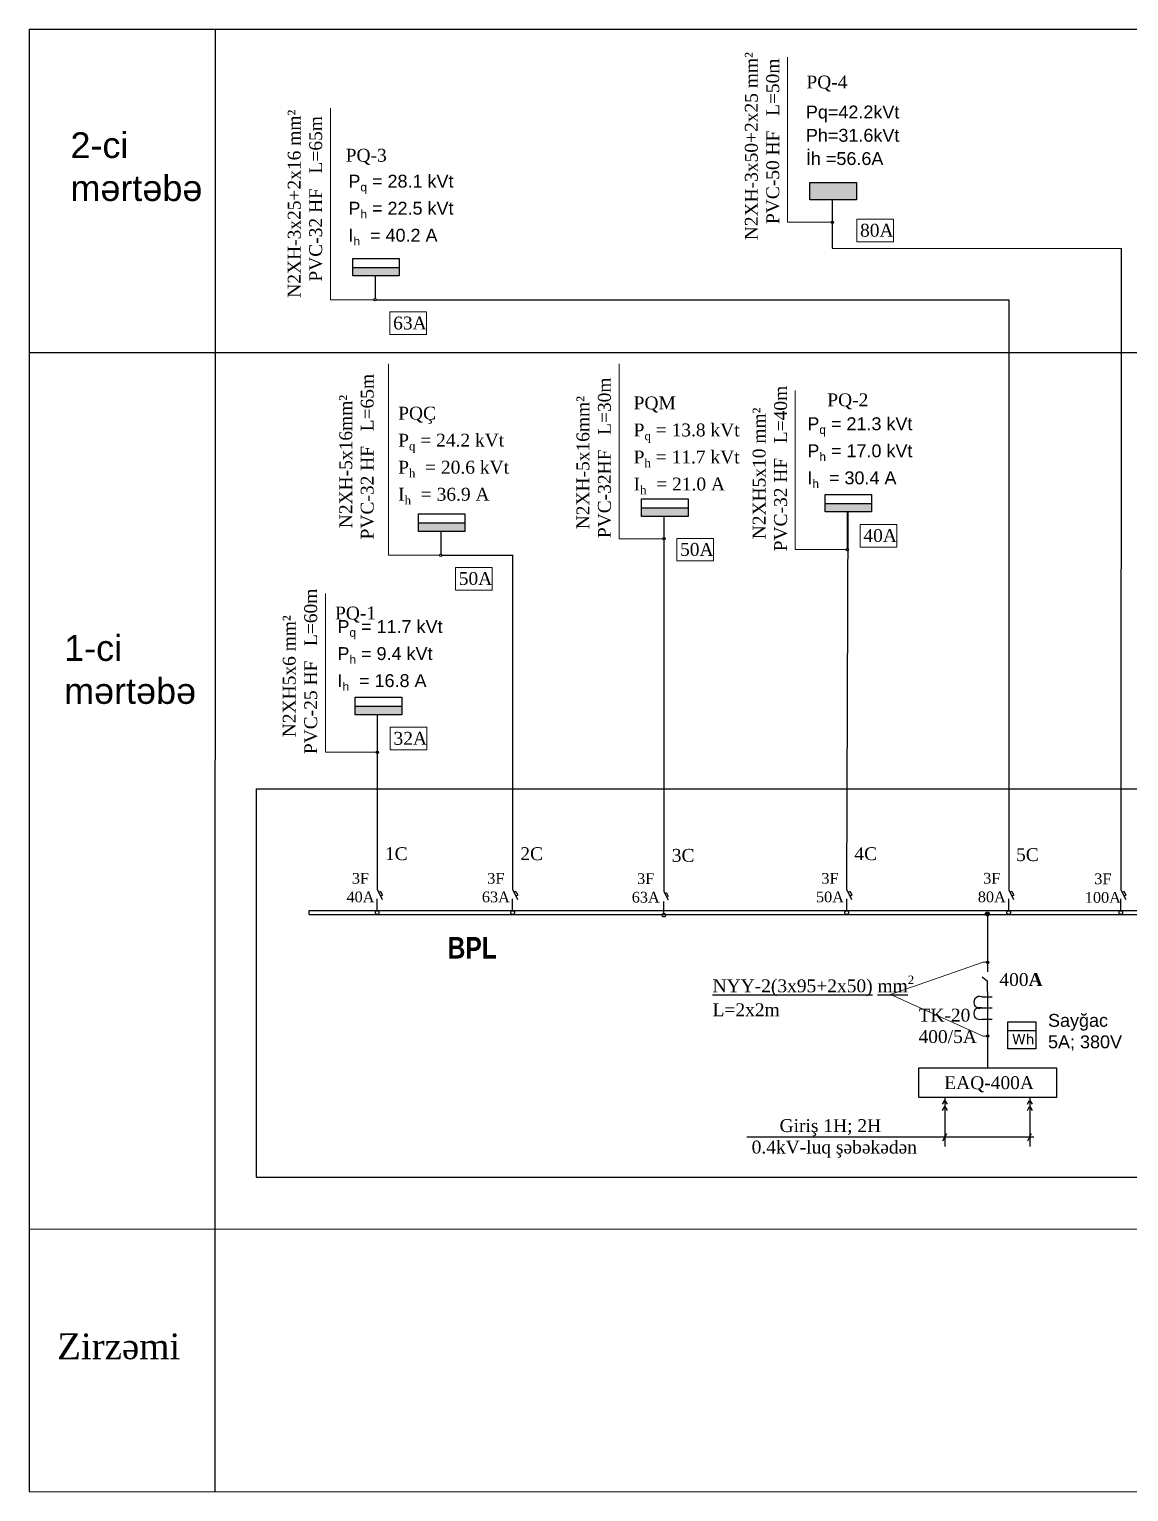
# Model space of a CAD drawing. Header units: millimetres. Extents: x 42452 to 2852333, y -419346 to 834876.
# Drawn here: x 2376347 to 2394507, y 213881 to 238032 of the extents above; entities that cross this region are included whole.
import ezdxf

# ---------------------------------------------------------------- set-up
doc = ezdxf.new("R2010")
doc.units = ezdxf.units.MM
doc.linetypes.add('DASHED', pattern=[0.75, 0.5, -0.25])
doc.linetypes.add('HIDDENX2', pattern=[0.75, 0.5, -0.25])
doc.layers.add('0.7 YAZILAR Xarici', color=7, linetype='Continuous', lineweight=13)
for name, color, linetype in [('Elektrik isiqlandirma_Lightening.ET-XET', 7, 'Continuous'), ('Text Blocks', 7, 'Continuous'), ('размер', 7, 'Continuous')]:
    doc.layers.add(name, color=color, linetype=linetype)
doc.styles.add('A3_Times_AzLat', font='a3ar(la).ttf')
doc.styles.add('AzLat Romans', font='', dxfattribs={"height": 300})
doc.styles.add('GENERATED_STYLE_3', font='ARIAALB2.TTF')
doc.styles.add('GENERATED_STYLE_4', font='arialbd0.ttf')
doc.styles.add('GENERATED_STYLE_6', font='')
doc.styles.get("Standard").update_dxf_attribs({"font": 'arial.ttf'})
doc.styles.add('style6', font='ARIALN.TTF', dxfattribs={"height": 320})
doc.styles.get('AzLat Romans').set_extended_font_data('Times Roman AzLat')
doc.styles.get('GENERATED_STYLE_6').set_extended_font_data('Technic', bold=True)

# ---------------------------------------------------------------- blocks, each defined once
blk = doc.blocks.new('Line_604', base_point=(155981557, 84630014))
at = {"linetype": 'Continuous'}
blk.add_line((155981557, 84630114), (155981557, 84630740), dxfattribs=at)
blk.add_circle((155981557, 84630014), 100, dxfattribs=at)
blk = doc.blocks.new('Line_608', base_point=(155987564, 84630014))
at = {"linetype": 'Continuous'}
blk.add_line((155987564, 84630114), (155987564, 84630740), dxfattribs=at)
blk.add_circle((155987564, 84630014), 100, dxfattribs=at)

msp = doc.modelspace()

# ---------------------------------------------------------------- hatches: boundary and pattern name
at = {"linetype": 'Continuous', "lineweight": 25}
for points in [[(2390010.42827, 235503.10163), (2390010.42827, 235214.9105), (2389241.91714, 235214.9105), (2389241.91714, 235503.10163)], [(2382458.9182, 234097.6545), (2382458.9182, 233958.77037), (2381690.40707, 233958.77037), (2381690.40707, 234097.6545)], [(2390260.27842, 230200.07284), (2390260.27842, 230061.18871), (2389491.76729, 230061.18871), (2389491.76729, 230200.07284)], [(2387229.29069, 230126.77891), (2387229.29069, 229987.89478), (2386460.77956, 229987.89478), (2386460.77956, 230126.77891)], [(2383542.06502, 229879.24034), (2383542.06502, 229740.35621), (2382773.5539, 229740.35621), (2382773.5539, 229879.24034)], [(2382498.94543, 226851.16998), (2382498.94543, 226712.28585), (2381730.4343, 226712.28585), (2381730.4343, 226851.16998)]]:
    msp.add_hatch(color=4, dxfattribs=at).paths.add_polyline_path(points)
at = {"linetype": 'Continuous', "lineweight": 0}
msp.add_hatch(color=7, dxfattribs=at).paths.add_polyline_path([(2392203.3453, 223421.31978), (2392200.98091, 223433.20638), (2392194.24769, 223443.28336), (2392184.17071, 223450.01658), (2392172.28411, 223452.38097), (2392160.3975, 223450.01658), (2392150.32053, 223443.28336), (2392143.58731, 223433.20638), (2392141.22291, 223421.31978), (2392143.58731, 223409.43318), (2392150.32053, 223399.3562), (2392160.3975, 223392.62298), (2392172.28411, 223390.25859), (2392184.17071, 223392.62298), (2392194.24769, 223399.3562), (2392200.98091, 223409.43318)])

# ---------------------------------------------------------------- linework, layer by layer
at = {"color": 7, "lineweight": 25}
for p, q in [((2376346.52049, 238032.03462), (2427323.12732, 238030.31199)), ((2376346.52049, 232693.41445), (2427323.12732, 232691.7933)), ((2391431.72962, 220279.08349), (2391468.60919, 220341.0103)), ((2391469.34657, 220341.0103), (2391509.17751, 220279.08349)), ((2392833.32312, 220279.08349), (2392870.2027, 220341.0103)), ((2392870.94007, 220341.0103), (2392910.77101, 220279.08349)), ((2391431.72962, 220179.29472), (2391468.60919, 220241.22153)), ((2391469.34657, 220241.22153), (2391509.17751, 220179.29472)), ((2392833.32312, 220179.29472), (2392870.2027, 220241.22153)), ((2392870.94007, 220241.22153), (2392910.77101, 220179.29472)), ((2376346.52049, 218220.50665), (2427323.12732, 218218.8855)), ((2376346.52049, 213882.62954), (2427323.12732, 213881.00839))]:
    msp.add_line(p, q, dxfattribs=at)
at = {"color": 7, "linetype": 'Continuous', "lineweight": 25}
for p, q in [((2376347.11847, 238032.0346), (2376346.52049, 213882.62954)), ((2379415.6362, 238031.93701), (2379413.51922, 213882.532)), ((2389610.86646, 235214.9105), (2389610.86646, 234414.60682)), ((2394382.67106, 234414.6105), (2394377.80548, 223819.53165)), ((2382059.35638, 233958.77037), (2382059.35638, 233583.21528)), ((2392525.60084, 233563.24769), (2392524.95102, 223820.27078)), ((2386829.7351, 229987.89478), (2386830.31574, 223791.6548)), ((2383142.50321, 229740.35621), (2383142.50321, 229364.80111)), ((2382096.85526, 223819.53165), (2382176.04327, 223661.14255)), ((2382148.81739, 223794.38241), (2382117.30551, 223778.62777)), ((2382180.23769, 223731.53662), (2382148.72581, 223715.78198)), ((2382148.81739, 223794.38241), (2382180.23769, 223731.53662)), ((2384333.3951, 223819.53165), (2384412.58312, 223661.14255)), ((2384385.35723, 223794.38241), (2384353.84536, 223778.62777)), ((2384416.77754, 223731.53662), (2384385.26566, 223715.78198)), ((2384385.35723, 223794.38241), (2384416.77754, 223731.53662)), ((2386830.31574, 223791.6548), (2386897.90079, 223656.47353)), ((2386874.66416, 223770.19053), (2386847.76953, 223756.74433)), ((2386901.48062, 223716.55317), (2386874.586, 223703.10697)), ((2386874.66416, 223770.19053), (2386901.48062, 223716.55317)), ((2389851.41501, 223819.53165), (2389930.60303, 223661.14255)), ((2389903.37714, 223794.38241), (2389871.86527, 223778.62777)), ((2389934.79744, 223731.53662), (2389903.28557, 223715.78198)), ((2389903.37714, 223794.38241), (2389934.79744, 223731.53662)), ((2392524.61186, 223820.94915), (2392603.79988, 223662.56004)), ((2392576.57399, 223795.7999), (2392545.06211, 223780.04526)), ((2392607.99429, 223732.95411), (2392576.48242, 223717.19947)), ((2392576.57399, 223795.7999), (2392607.99429, 223732.95411)), ((2394377.80548, 223819.53165), (2394456.9935, 223661.14255)), ((2394429.76761, 223794.38241), (2394398.25573, 223778.62777)), ((2394461.18791, 223731.53662), (2394429.67603, 223715.78198)), ((2394429.76761, 223794.38241), (2394461.18791, 223731.53662)), ((2380972.26914, 223414.03165), (2380972.26914, 223481.81739)), ((2380972.26914, 223481.61843), (2406296.56588, 223481.61843)), ((2380972.26914, 223414.03165), (2406296.56588, 223414.03165)), ((2392085.32669, 222386.64919), (2392174.05581, 222310.59565)), ((2392174.05581, 222143.04204), (2392174.46981, 221112.40703)), ((2392174.46981, 221387.40021), (2392174.6735, 220880.33341))]:
    msp.add_line(p, q, dxfattribs=at)
at = {"color": 7, "linetype": 'Continuous', "lineweight": 18}
for p, q in [((2388869.95947, 234845.02106), (2388869.95947, 237572.72737)), ((2381319.84004, 233564.00011), (2381319.84004, 236726.98152)), ((2389592.30691, 234845.02106), (2388869.95947, 234845.02106)), ((2382040.58606, 233564.00011), (2381319.84004, 233564.00011)), ((2382282.86829, 229345.58594), (2382282.86829, 232508.56735)), ((2386088.82189, 229618.00534), (2386088.82189, 232507.3206)), ((2388999.08222, 229440.50465), (2388999.08222, 232064.81989)), ((2386811.16932, 229618.00534), (2386088.82189, 229618.00534)), ((2389839.94681, 229440.50465), (2388999.08222, 229440.50465)), ((2383123.73288, 229345.58594), (2382282.86829, 229345.58594)), ((2381237.74923, 226091.60179), (2381237.74923, 228715.91703)), ((2382078.61382, 226091.60179), (2381237.74923, 226091.60179))]:
    msp.add_line(p, q, dxfattribs=at)
at = {"color": 7, "linetype": 'Continuous'}
for p, q in [((2389241.91714, 235214.9105), (2389241.91714, 235503.10163)), ((2389241.91714, 235503.10163), (2390010.42827, 235503.10163)), ((2389241.91714, 235503.10163), (2390010.42827, 235503.10163)), ((2390010.42827, 235503.10163), (2390010.42827, 235214.9105)), ((2389241.91714, 235214.9105), (2389241.91714, 235353.79463)), ((2390010.42827, 235353.79463), (2390010.42827, 235214.9105)), ((2390010.42827, 235214.9105), (2389241.91714, 235214.9105)), ((2390010.42827, 235214.9105), (2389241.91714, 235214.9105)), ((2381690.40707, 233958.77037), (2381690.40707, 234246.9615)), ((2381690.40707, 234246.9615), (2382458.9182, 234246.9615)), ((2381690.40707, 233958.77037), (2381690.40707, 234097.6545)), ((2381690.40707, 234097.6545), (2382458.9182, 234097.6545)), ((2382458.9182, 234246.9615), (2382458.9182, 233958.77037)), ((2382458.9182, 234097.6545), (2382458.9182, 233958.77037)), ((2382458.9182, 233958.77037), (2381690.40707, 233958.77037)), ((2382458.9182, 233958.77037), (2381690.40707, 233958.77037)), ((2386460.77956, 229987.89478), (2386460.77956, 230276.08591)), ((2386460.77956, 230276.08591), (2387229.29069, 230276.08591)), ((2387229.29069, 230276.08591), (2387229.29069, 229987.89478)), ((2389491.76729, 230061.18871), (2389491.76729, 230349.37984)), ((2389491.76729, 230349.37984), (2390260.27842, 230349.37984)), ((2389491.76729, 230061.18871), (2389491.76729, 230200.07284)), ((2389491.76729, 230200.07284), (2390260.27842, 230200.07284)), ((2390260.27842, 230349.37984), (2390260.27842, 230061.18871)), ((2390260.27842, 230200.07284), (2390260.27842, 230061.18871)), ((2382773.5539, 229740.35621), (2382773.5539, 230028.54733)), ((2382773.5539, 230028.54733), (2383542.06502, 230028.54733)), ((2383542.06502, 230028.54733), (2383542.06502, 229740.35621)), ((2386460.77956, 229987.89478), (2386460.77956, 230126.77891)), ((2386460.77956, 230126.77891), (2387229.29069, 230126.77891)), ((2387229.29069, 229987.89478), (2386460.77956, 229987.89478)), ((2387229.29069, 229987.89478), (2386460.77956, 229987.89478)), ((2387229.29069, 230126.77891), (2387229.29069, 229987.89478)), ((2390260.27842, 230061.18871), (2389491.76729, 230061.18871)), ((2390260.27842, 230061.18871), (2389491.76729, 230061.18871)), ((2389860.7166, 229459.66254), (2389860.7166, 230061.18871)), ((2382773.5539, 229740.35621), (2382773.5539, 229879.24034)), ((2382773.5539, 229879.24034), (2383542.06502, 229879.24034)), ((2383542.06502, 229740.35621), (2382773.5539, 229740.35621)), ((2383542.06502, 229740.35621), (2382773.5539, 229740.35621)), ((2383542.06502, 229879.24034), (2383542.06502, 229740.35621)), ((2381730.4343, 226712.28585), (2381730.4343, 227000.47698)), ((2381730.4343, 227000.47698), (2382498.94543, 227000.47698)), ((2381730.4343, 226712.28585), (2381730.4343, 226851.16998)), ((2381730.4343, 226851.16998), (2382498.94543, 226851.16998)), ((2382498.94543, 227000.47698), (2382498.94543, 226712.28585)), ((2382498.94543, 226851.16998), (2382498.94543, 226712.28585)), ((2382498.94543, 226712.28585), (2381730.4343, 226712.28585)), ((2382498.94543, 226712.28585), (2381730.4343, 226712.28585)), ((2382099.38362, 226110.75968), (2382099.38362, 226712.28585)), ((2386828.15784, 223434.69511), (2386828.15784, 223628.8853))]:
    msp.add_line(p, q, dxfattribs=at)
at = {"color": 7, "linetype": 'DASHED', "lineweight": 25}
for p, q in [((2380094.89898, 225486.17341), (2380094.89824, 219078.17876)), ((2380094.89898, 225486.17341), (2406950.74197, 225486.17028)), ((2391037.74631, 220390.33593), (2391037.74631, 220880.33341)), ((2391037.74631, 220880.33341), (2393312.18917, 220880.33341)), ((2393312.18917, 220880.33341), (2393312.18917, 220390.33593)), ((2393312.18917, 220390.33593), (2391037.74631, 220390.33593)), ((2380094.89824, 219078.17876), (2406950.74122, 219078.27723))]:
    msp.add_line(p, q, dxfattribs=at)
at = {"linetype": 'Continuous'}
msp.add_line((2392174.05581, 223394.68129), (2392174.05581, 222468.02342), dxfattribs=at)
at = {"color": 8, "linetype": 'Continuous', "lineweight": 18}
for p, q in [((2392103.98162, 222625.62712), (2390569.8667, 222092.08642)), ((2392155.64988, 222625.62712), (2392103.98162, 222625.62712)), ((2392103.98162, 221406.61386), (2390569.8667, 222092.08642)), ((2392155.64988, 221406.61386), (2392103.98162, 221406.61386))]:
    msp.add_line(p, q, dxfattribs=at)
at = {"color": 7, "linetype": 'HIDDENX2', "lineweight": 25}
msp.add_line((2392174.05581, 222143.04204), (2392174.05581, 222310.59565), dxfattribs=at)
at = {"color": 0, "ltscale": 20}
for p, q in [((2392079.73958, 222055.8147), (2392250.82121, 222055.8147)), ((2392079.73958, 221871.11821), (2392250.82121, 221871.11821)), ((2392079.73958, 221686.42172), (2392250.82121, 221686.42172))]:
    msp.add_line(p, q, dxfattribs=at)
at = {"lineweight": 25}
msp.add_line((2392507.84981, 221500.31458), (2392974.50467, 221500.31458), dxfattribs=at)
at = {"color": 7, "lineweight": 25, "ltscale": 20}
for p, q in [((2391468.60919, 220390.33593), (2391468.60919, 219581.94631)), ((2392870.9389, 220390.33593), (2392870.9389, 219581.94631)), ((2391435.90822, 219673.37708), (2391501.31016, 219798.28284)), ((2392838.23793, 219673.37708), (2392903.63987, 219798.28284))]:
    msp.add_line(p, q, dxfattribs=at)
at = {"color": 7, "lineweight": 25, "ltscale": 4}
msp.add_line((2392939.27352, 219735.83097), (2388198.42373, 219735.82955), dxfattribs=at)
at = {"color": 1, "lineweight": 18, "flags": 128}
for points in [[(2390014.45221, 234895.17154), (2390621.49947, 234895.17154), (2390621.49947, 234521.96102), (2390014.45221, 234521.96102)], [(2382302.74279, 233363.42435), (2382909.79006, 233363.42435), (2382909.79006, 232990.21383), (2382302.74279, 232990.21383)], [(2390070.09199, 229854.12412), (2390677.13925, 229854.12412), (2390677.13925, 229480.9136), (2390070.09199, 229480.9136)], [(2387041.3145, 229625.09791), (2387648.36177, 229625.09791), (2387648.36177, 229251.8874), (2387041.3145, 229251.8874)], [(2383385.88962, 229145.01018), (2383992.93688, 229145.01018), (2383992.93688, 228771.79966), (2383385.88962, 228771.79966)], [(2382308.759, 226505.22126), (2382915.80626, 226505.22126), (2382915.80626, 226132.01074), (2382308.759, 226132.01074)]]:
    msp.add_lwpolyline(points, close=True, dxfattribs=at)
at = {"lineweight": 25}
msp.add_lwpolyline([(2392507.84981, 221642.57677), (2392974.50467, 221642.57677), (2392974.50467, 221195.31944), (2392507.84981, 221195.31944)], close=True, dxfattribs=at)
at = {"color": 7, "linetype": 'Continuous'}
for centre, radius in [((2389611.52735, 234845.02106), 19.22044), ((2382059.80649, 233564.00011), 19.22044), ((2386830.38976, 229618.00534), 19.22044), ((2389859.16725, 229440.50465), 19.22044), ((2383142.95332, 229345.58594), 19.22044), ((2382097.83426, 226091.60179), 19.22044), ((2386828.15784, 223403.63392), 31.06119), ((2392172.40855, 223421.94668), 31.06119)]:
    msp.add_circle(centre, radius, dxfattribs=at)
at = {"linetype": 'Continuous'}
for centre in [(2392174.87032, 222625.62712), (2392174.87032, 221406.61386)]:
    msp.add_circle(centre, 19.22044, dxfattribs=at)
at = {"color": 0, "ltscale": 20}
for centre in [(2392046.1908, 221963.46645), (2392046.1908, 221778.76996)]:
    msp.add_ellipse(centre, major_axis=(0, -98.25339), ratio=0.9999960005, start_param=2.7931302929, end_param=6.6316476679, dxfattribs=at)
at = {"layer": 'размер', "color": 7, "lineweight": 25}
for p, q in [((2389610.86646, 234414.60678), (2394382.67005, 234412.41543)), ((2382078.57682, 233564.00011), (2392525.60084, 233563.24769)), ((2389851.72638, 223818.90886), (2389872.81586, 230057.33684)), ((2383161.72365, 229345.58594), (2384334.49638, 229345.58761)), ((2384333.3951, 223819.53165), (2384334.49723, 229345.58761)), ((2382097.16663, 223818.90886), (2382099.31327, 226664.48457))]:
    msp.add_line(p, q, dxfattribs=at)

# ---------------------------------------------------------------- block references
at = {"color": 7, "linetype": 'Continuous', "lineweight": 25, "xscale": 0.3106119252334505, "yscale": 0.3106119252334505, "zscale": 0.3106119252334505}
for name, p in [('Line_604', (2382094.3269, 223445.04051)), ('Line_604', (2384330.86674, 223445.04051)), ('Line_604', (2389848.88665, 223445.04051)), ('Line_608', (2392524.61186, 223445.04051)), ('Line_604', (2394375.27712, 223445.04051))]:
    msp.add_blockref(name, p, dxfattribs=at)

# ---------------------------------------------------------------- texts
at = {"color": 7, "char_height": 212.6680982, "attachment_point": 5, "style": 'GENERATED_STYLE_3'}
for s, insert, width in [('\\A1;{\\fTimes New Roman|b0|i0|c238|p18;80\\fTimes New Roman|b0|i0|c204|p18;A}', (2390345.50363, 234711.05224), 1075.7316776), ('\\A1;{\\fTimes New Roman|b0|i0|c0|p18;63\\fTimes New Roman|b0|i0|c204|p18;A}', (2382633.79422, 233179.30505), 945.4561541), ('\\A1;{\\fTimes New Roman|b0|i0|c238|p18;40\\fTimes New Roman|b0|i0|c204|p18;A}', (2390401.14341, 229670.00482), 500.4676802), ('\\A1;{\\fTimes New Roman|b0|i0|c0|p18;50\\fTimes New Roman|b0|i0|c204|p18;A}', (2387372.36592, 229440.97861), 523.7737731), ('\\A1;{\\fTimes New Roman|b0|i0|c238|p18;50\\fTimes New Roman|b0|i0|c204|p18;A}', (2383716.94104, 228960.89088), 523.7737731), ('\\A1;{\\fTimes New Roman|b0|i0|c0|p18;32\\fTimes New Roman|b0|i0|c204|p18;A}', (2382639.81042, 226321.10196), 500.4676802)]:
    msp.add_mtext(s, dxfattribs=dict(at, insert=insert, width=width))
at = {"color": 7, "linetype": 'Continuous', "lineweight": 25, "char_height": 212.6680982, "attachment_point": 4, "style": 'GENERATED_STYLE_3'}
for s, insert in [('\\A1;{\\fTimes New Roman|b0|i0|c238|p18;1\\fTimes New Roman|b0|i0|c0|p18;C}', (2382221.24811, 224416.19719)), ('\\A1;{\\fTimes New Roman|b0|i0|c238|p18;2\\fTimes New Roman|b0|i0|c0|p18;C}', (2384457.78795, 224416.19719)), ('\\A1;{\\fTimes New Roman|b0|i0|c0|p18;3C}', (2386959.57244, 224388.32034)), ('\\A1;{\\fTimes New Roman|b0|i0|c238|p18;4\\fTimes New Roman|b0|i0|c0|p18;C}', (2389975.80786, 224416.19719)), ('\\A1;{\\fTimes New Roman|b0|i0|c238|p18; 5\\fTimes New Roman|b0|i0|c0|p18;C}', (2392565.45331, 224400.88316))]:
    msp.add_mtext(s, dxfattribs=dict(at, insert=insert))
at = {"color": 7, "linetype": 'Continuous', "lineweight": 25, "attachment_point": 5, "line_spacing_factor": 1.039944, "style": 'GENERATED_STYLE_3'}
for s, insert, char_height, width in [('\\A1;{\\fTimes New Roman|b0|i0|c204|p18;3F \\P\\fTimes New Roman|b0|i0|c0|p18;40\\fTimes New Roman|b0|i0|c204|p18;А}', (2381817.2609, 223855.71403), 177.2234151, 509.5058494), ('\\A1;{\\fTimes New Roman|b0|i0|c204|p18;3F \\P\\fTimes New Roman|b0|i0|c238|p18;63\\fTimes New Roman|b0|i0|c204|p18;А}', (2384053.80074, 223855.71403), 177.2234151, 509.5058494), ('\\A1;{\\fTimes New Roman|b0|i0|c204|p18;3F \\P\\fTimes New Roman|b0|i0|c0|p18;63\\fTimes New Roman|b0|i0|c204|p18;А}', (2386529.02803, 223851.36129), 177.2234151, 815.1112605), ('\\A1;{\\fTimes New Roman|b0|i0|c204|p18;3F \\P\\fTimes New Roman|b0|i0|c238|p18;50\\fTimes New Roman|b0|i0|c204|p18;А}', (2389571.82065, 223855.71403), 177.2234151, 509.5058494), ('\\A1;{\\fTimes New Roman|b0|i0|c204|p18;3F \\P\\fTimes New Roman|b0|i0|c0|p18;8\\fTimes New Roman|b0|i0|c238|p18;0\\fTimes New Roman|b0|i0|c204|p18;А}', (2392245.0175, 223857.13152), 177.22341514, 509.5058494), ('\\A1;{\\fTimes New Roman|b0|i0|c204|p18;3F \\P\\fTimes New Roman|b0|i0|c238|p18;100\\fTimes New Roman|b0|i0|c204|p18;А}', (2394079.69602, 223847.80301), 177.2234151, 334.9242312)]:
    msp.add_mtext(s, dxfattribs=dict(at, insert=insert, char_height=char_height, width=width))
at = {"color": 7, "insert": (2392378.22066, 222068.98158), "char_height": 212.66809817, "width": 4745.0038837, "attachment_point": 6, "line_spacing_factor": 1.113624, "style": 'GENERATED_STYLE_3'}
msp.add_mtext('\\A1;\\pxql;{\\fTimes New Roman|b0|i0|c204|p18;\\LNYY-\\fTimes New Roman|b0|i0|c0|p18;2(\\fTimes New Roman|b0|i0|c204|p18;3x\\fTimes New Roman|b0|i0|c0|p18;95\\fTimes New Roman|b0|i0|c204|p18;+\\fTimes New Roman|b0|i0|c238|p18;2\\fTimes New Roman|b0|i0|c204|p18;x\\fTimes New Roman|b0|i0|c0|p18;50)\\fTimes New Roman|b0|i0|c204|p18; mm\\H0.65998x;\\l\\S2^  ;\\H1.5152x; \\P\\ptc0,1;L=\\fTimes New Roman|b0|i0|c238|p18;2\\fTimes New Roman|b0|i0|c0|p18;x2\\fTimes New Roman|b0|i0|c204|p18;m}', dxfattribs=at)
at = {"color": 7, "lineweight": 25, "attachment_point": 1, "style": 'A3_Times_AzLat'}
for s, insert, char_height, width in [('{\\fTimes New Roman|b0|i0|c238|p18;TK-20\\P\\fTimes New Roman|b0|i0|c0|p18;4\\fTimes New Roman|b0|i0|c238|p18;00/5A}', (2391034.6022, 221858.16823), 212.6680982, 959.6979525), ('{\\fTimes New Roman|b0|i0|c238|p18;EAQ-\\fTimes New Roman|b0|i0|c0|p18;40\\fTimes New Roman|b0|i0|c238|p18;0A}', (2391460.40958, 220742.02128), 212.66809817, 2064.6038279)]:
    msp.add_mtext(s, dxfattribs=dict(at, insert=insert, char_height=char_height, width=width))
at = {"color": 0, "attachment_point": 1}
for s, insert, char_height, width in [('{\\fArial|b0|i0|c238|p34;\\C7;Sayğac\\fArial|b0|i0|c204|p34; \\P5А; 380V}', (2393173.89613, 221771.49183), 212.6680982, 2128.8655206), ('{\\fVerdana|b0|i0|c0|p34;\\C7;Wh}', (2392579.72785, 221438.18973), 166.1572005, 1665.0302805)]:
    msp.add_mtext(s, dxfattribs=dict(at, insert=insert, char_height=char_height, width=width))
at = {"color": 7, "linetype": 'ByBlock', "lineweight": 25, "insert": (2388198.42373, 220033.56101), "char_height": 118.1004892, "attachment_point": 1, "style": 'style6'}
msp.add_mtext('{\\H1.8007x;        \\fTimes New Roman|b0|i0|c238|p18;Giriş 1H; 2H\\P 0.4k\\fTimes New Roman|b0|i0|c204|p18;V\\fTimes New Roman|b0|i0|c238|p18;-luq şəbəkədən\\H0.55533x; }', dxfattribs=at)
at = {"layer": '0.7 YAZILAR Xarici', "color": 7, "lineweight": 25, "insert": (2377027.25278, 236330.65569), "char_height": 425.3361963, "width": 9831.3019224, "attachment_point": 1, "style": 'AzLat Romans'}
msp.add_mtext('{\\fArial|b0|i0|c0|p34;2-ci\\fArial|b0|i0|c238|p34;\\P\\fArial|b0|i0|c0|p34;m\\fArial|b0|i0|c238|p34;ərtəbə}', dxfattribs=at)
at = {"layer": '0.7 YAZILAR Xarici', "lineweight": 15, "char_height": 425.3361963, "width": 9831.3019224, "attachment_point": 1, "style": 'AzLat Romans'}
for s, insert in [('{\\fArial|b0|i0|c0|p34;\\C7;1-ci\\fArial|b0|i0|c238|p34;\\P\\fArial|b0|i0|c0|p34;m\\fArial|b0|i0|c238|p34;ərtəbə}', (2376922.82733, 228026.45844)), ('{\\fTimes New Roman|b0|i0|c238|p18;\\C7;Zirzəmi}', (2376807.91187, 216495.24748))]:
    msp.add_mtext(s, dxfattribs=dict(at, insert=insert))
at = {"layer": 'Elektrik isiqlandirma_Lightening.ET-XET', "color": 1, "linetype": 'Continuous', "char_height": 212.66731173, "width": 6570.0475651, "attachment_point": 2, "rotation": 90, "style": 'GENERATED_STYLE_3'}
for s, insert in [('{\\fTimes New Roman|b0|i0|c238|p18; \\fTimes New Roman|b0|i0|c204|p18;\\C256;N2XH\\C0;-\\fTimes New Roman|b0|i0|c0|p18;3\\fTimes New Roman|b0|i0|c204|p18;х\\fTimes New Roman|b0|i0|c0|p18;50+2x25\\fTimes New Roman|b0|i0|c238|p18;\\C7; mm²\\fTimes New Roman|b0|i0|c204|p18; \\fTimes New Roman|b0|i0|c238|p18; \\fTimes New Roman|b0|i0|c204|p18;\\P\\fTimes New Roman|b0|i0|c238|p18;   PVC-\\fTimes New Roman|b0|i0|c0|p18;50\\fTimes New Roman|b0|i0|c238|p18; \\fTimes New Roman|b0|i0|c204|p18;\\C0;H\\fTimes New Roman|b0|i0|c238|p18;\\C7;F   L=\\fTimes New Roman|b0|i0|c0|p18;50\\fTimes New Roman|b0|i0|c238|p18;m}', (2388166.40711, 236061.48946)), ('{\\fTimes New Roman|b0|i0|c238|p18; \\fTimes New Roman|b0|i0|c204|p18;\\C256;N2XH\\C0;-\\fTimes New Roman|b0|i0|c0|p18;3\\fTimes New Roman|b0|i0|c204|p18;х\\fTimes New Roman|b0|i0|c0|p18;25+2x16\\fTimes New Roman|b0|i0|c238|p18;\\C7; mm²\\fTimes New Roman|b0|i0|c204|p18; \\fTimes New Roman|b0|i0|c238|p18; \\fTimes New Roman|b0|i0|c204|p18;\\P\\fTimes New Roman|b0|i0|c238|p18;   PVC-\\fTimes New Roman|b0|i0|c0|p18;32\\fTimes New Roman|b0|i0|c238|p18; \\fTimes New Roman|b0|i0|c204|p18;\\C0;H\\fTimes New Roman|b0|i0|c238|p18;\\C7;F   L=\\fTimes New Roman|b0|i0|c0|p18;65\\fTimes New Roman|b0|i0|c238|p18;m}', (2380616.28768, 235110.55711)), ('{\\fTimes New Roman|b0|i0|c238|p18; \\fTimes New Roman|b0|i0|c204|p18;\\C256;N2XH\\C0;-5х\\fTimes New Roman|b0|i0|c0|p18;16\\fTimes New Roman|b0|i0|c238|p18;\\C7;mm²\\fTimes New Roman|b0|i0|c204|p18; \\fTimes New Roman|b0|i0|c238|p18; \\fTimes New Roman|b0|i0|c204|p18;\\P\\fTimes New Roman|b0|i0|c238|p18;   PVC-\\fTimes New Roman|b0|i0|c0|p18;32\\fTimes New Roman|b0|i0|c238|p18; \\fTimes New Roman|b0|i0|c204|p18;\\C0;H\\fTimes New Roman|b0|i0|c238|p18;\\C7;F   L=\\fTimes New Roman|b0|i0|c0|p18;65\\fTimes New Roman|b0|i0|c238|p18;m}', (2381467.6758, 230853.62655)), ('{\\fTimes New Roman|b0|i0|c238|p18; \\fTimes New Roman|b0|i0|c204|p18;\\C256;N2XH\\C0;-\\fTimes New Roman|b0|i0|c238|p18;5\\fTimes New Roman|b0|i0|c204|p18;х\\fTimes New Roman|b0|i0|c238|p18;1\\fTimes New Roman|b0|i0|c0|p18;6\\fTimes New Roman|b0|i0|c238|p18;\\C7;mm²\\fTimes New Roman|b0|i0|c204|p18; \\fTimes New Roman|b0|i0|c238|p18; \\fTimes New Roman|b0|i0|c204|p18;\\P\\fTimes New Roman|b0|i0|c238|p18;   PVC-32\\fTimes New Roman|b0|i0|c204|p18;\\C0;H\\fTimes New Roman|b0|i0|c238|p18;\\C7;F   L=\\fTimes New Roman|b0|i0|c0|p18;30\\fTimes New Roman|b0|i0|c238|p18;m}', (2385385.26953, 230834.47374)), ('{\\fTimes New Roman|b0|i0|c238|p18; \\fTimes New Roman|b0|i0|c204|p18;\\C256;N2XH\\fTimes New Roman|b0|i0|c0|p18;\\C0;5\\fTimes New Roman|b0|i0|c204|p18;x\\fTimes New Roman|b0|i0|c0|p18;10\\fTimes New Roman|b0|i0|c238|p18;\\C7; mm²\\fTimes New Roman|b0|i0|c204|p18; \\fTimes New Roman|b0|i0|c238|p18; \\fTimes New Roman|b0|i0|c204|p18;\\P\\fTimes New Roman|b0|i0|c238|p18;   PVC-\\fTimes New Roman|b0|i0|c0|p18;32\\fTimes New Roman|b0|i0|c238|p18; \\fTimes New Roman|b0|i0|c204|p18;\\C0;H\\fTimes New Roman|b0|i0|c238|p18;\\C7;F   L=\\fTimes New Roman|b0|i0|c0|p18;40\\fTimes New Roman|b0|i0|c238|p18;m}', (2388295.52986, 230656.97305)), ('{\\fTimes New Roman|b0|i0|c238|p18; \\fTimes New Roman|b0|i0|c204|p18;\\C256;N2XH\\fTimes New Roman|b0|i0|c0|p18;\\C0;5\\fTimes New Roman|b0|i0|c204|p18;x\\fTimes New Roman|b0|i0|c0|p18;6\\fTimes New Roman|b0|i0|c238|p18;\\C7; mm²\\fTimes New Roman|b0|i0|c204|p18; \\fTimes New Roman|b0|i0|c238|p18; \\fTimes New Roman|b0|i0|c204|p18;\\P\\fTimes New Roman|b0|i0|c238|p18;   PVC-\\fTimes New Roman|b0|i0|c0|p18;25\\fTimes New Roman|b0|i0|c238|p18; \\fTimes New Roman|b0|i0|c204|p18;\\C0;H\\fTimes New Roman|b0|i0|c238|p18;\\C7;F   L=\\fTimes New Roman|b0|i0|c0|p18;60\\fTimes New Roman|b0|i0|c238|p18;m}', (2380534.19687, 227308.07019))]:
    msp.add_mtext(s, dxfattribs=dict(at, insert=insert))
at = {"layer": 'Elektrik isiqlandirma_Lightening.ET-XET', "color": 7, "linetype": 'Continuous', "lineweight": 25, "width": 2929.0863603, "attachment_point": 4, "line_spacing_factor": 1.084298, "style": 'GENERATED_STYLE_3'}
for s, insert, char_height in [('\\A1;{\\fTimes New Roman|b0|i0|c238|p18;PQ-4}', (2389183.37886, 237134.53735), 212.6680982), ('{\\fArial|b0|i0|c204|p34;Pq=\\fArial|b0|i0|c0|p34;42\\fArial|b0|i0|c238|p34;.\\fArial|b0|i0|c0|p34;2\\fArial|b0|i0|c204|p34;kVt\\PPh=\\fArial|b0|i0|c0|p34;31\\fArial|b0|i0|c238|p34;.\\fArial|b0|i0|c0|p34;6\\fArial|b0|i0|c204|p34;kVt\\P\\fArial|b0|i0|c238|p34;İ\\fArial|b0|i0|c204|p34;h =\\fArial|b0|i0|c238|p34;5\\fArial|b0|i0|c0|p34;6\\fArial|b0|i0|c204|p34;.\\fArial|b0|i0|c0|p34;6\\fArial|b0|i0|c204|p34;А}', (2389174.50792, 236279.12234), 212.66809817), ('\\A1;{\\fTimes New Roman|b0|i0|c238|p18;PQ-3}', (2381572.98261, 235925.08821), 212.6680982), ('\\A1;{\\fArial|b0|i0|c204|p34;P\\H0.66x;\\S ^ q;\\H1.5152x; = \\fArial|b0|i0|c0|p34;28.1\\fArial|b0|i0|c204|p34; kVt\\P\\H0.99997x;P\\H0.66x;\\S ^ h;\\H1.5152x; = \\fArial|b0|i0|c0|p34;22\\fArial|b0|i0|c238|p34;.\\fArial|b0|i0|c0|p34;5\\fArial|b0|i0|c204|p34; kVt\\PI\\H0.66x;\\S ^ h;\\H1.5152x;  = \\fArial|b0|i0|c0|p34;40\\fArial|b0|i0|c238|p34;.\\fArial|b0|i0|c0|p34;2\\fArial|b0|i0|c204|p34; A}', (2381618.78085, 235076.69058), 212.66809817), ('\\A1;{\\fTimes New Roman|b0|i0|c238|p18;PQM\\fTimes New Roman|b0|i0|c204|p18;\\P\\C256;P\\H0.66x;\\S ^ q;\\H1.5152x; = \\fTimes New Roman|b0|i0|c238|p18;1\\fTimes New Roman|b0|i0|c0|p18;3\\fTimes New Roman|b0|i0|c238|p18;.\\fTimes New Roman|b0|i0|c0|p18;8\\fTimes New Roman|b0|i0|c204|p18; kVt\\P\\H0.99997x;P\\H0.66x;\\S ^ h;\\H1.5152x; =\\fTimes New Roman|b0|i0|c238|p18; 1\\fTimes New Roman|b0|i0|c0|p18;1\\fTimes New Roman|b0|i0|c238|p18;.\\fTimes New Roman|b0|i0|c0|p18;7\\fTimes New Roman|b0|i0|c204|p18; kVt\\PI\\H0.66x;\\S ^ h;\\H1.5152x;  = \\fTimes New Roman|b0|i0|c238|p18;2\\fTimes New Roman|b0|i0|c0|p18;1\\fTimes New Roman|b0|i0|c238|p18;.\\fTimes New Roman|b0|i0|c0|p18;0\\fTimes New Roman|b0|i0|c204|p18; A}', (2386329.31198, 231160.54981), 212.66809817), ('\\A1;{\\fTimes New Roman|b0|i0|c238|p18;PQ-2}', (2389527.4528, 231886.27099), 212.6680982), ('\\A1;{\\fTimes New Roman|b0|i0|c238|p18;PQÇ\\P\\fTimes New Roman|b0|i0|c204|p18;\\C256;P\\H0.66x;\\S ^ q;\\H1.5152x; = \\fTimes New Roman|b0|i0|c238|p18;24.2\\fTimes New Roman|b0|i0|c204|p18; kVt\\P\\H0.99997x;P\\H0.66x;\\S ^ h;\\H1.5152x;  =\\fTimes New Roman|b0|i0|c238|p18; 20.6\\fTimes New Roman|b0|i0|c204|p18; kVt\\PI\\H0.66x;\\S ^ h;\\H1.5152x;  = \\fTimes New Roman|b0|i0|c238|p18;36.9\\fTimes New Roman|b0|i0|c204|p18; A}', (2382440.02525, 230991.88031), 212.66809817), ('\\A1;{\\fArial|b0|i0|c204|p34;P\\H0.66x;\\S ^ q;\\H1.5152x; = \\fArial|b0|i0|c0|p34;21\\fArial|b0|i0|c238|p34;.\\fArial|b0|i0|c0|p34;3\\fArial|b0|i0|c204|p34; kVt\\P\\H0.99997x;P\\H0.66x;\\S ^ h;\\H1.5152x; = 1\\fArial|b0|i0|c0|p34;7\\fArial|b0|i0|c238|p34;.\\fArial|b0|i0|c0|p34;0\\fArial|b0|i0|c204|p34; kVt\\PI\\H0.66x;\\S ^ h;\\H1.5152x;  = \\fArial|b0|i0|c0|p34;30.4\\fArial|b0|i0|c204|p34; A}', (2389198.89769, 231070.96127), 212.66809817), ('\\A1;{\\fTimes New Roman|b0|i0|c238|p18;PQ-1}', (2381397.11643, 228365.90493), 212.6680982), ('\\A1;{\\fArial|b0|i0|c204|p34;P\\H0.66x;\\S ^ q;\\H1.5152x; = \\fArial|b0|i0|c0|p34;11.7\\fArial|b0|i0|c204|p34; kVt\\P\\H0.99997x;P\\H0.66x;\\S ^ h;\\H1.5152x; = \\fArial|b0|i0|c0|p34;9\\fArial|b0|i0|c238|p34;.\\fArial|b0|i0|c0|p34;4\\fArial|b0|i0|c204|p34; kVt\\PI\\H0.66x;\\S ^ h;\\H1.5152x;  = \\fArial|b0|i0|c238|p34;1\\fArial|b0|i0|c0|p34;6\\fArial|b0|i0|c238|p34;.\\fArial|b0|i0|c0|p34;8\\fArial|b0|i0|c204|p34; A}', (2381437.56471, 227722.05842), 212.66809817)]:
    msp.add_mtext(s, dxfattribs=dict(at, insert=insert, char_height=char_height))
at = {"layer": 'Elektrik isiqlandirma_Lightening.ET-XET', "color": 7, "linetype": 'Continuous', "lineweight": 25, "insert": (2383662.61795, 222863.8262), "char_height": 354.4468303, "width": 6132.4800734, "attachment_point": 5, "style": 'GENERATED_STYLE_4'}
msp.add_mtext('\\A1;{\\fArial Narrow|b1|i0|c0|p34;BPL}', dxfattribs=at)
at = {"layer": 'Text Blocks', "color": 7, "linetype": 'Continuous', "lineweight": 25, "insert": (2392727.637, 222337.58848), "char_height": 212.66809817, "attachment_point": 5, "style": 'GENERATED_STYLE_6'}
msp.add_mtext('\\A1;{\\fTimes New Roman|b0|i0|c0|p18;4\\fTimes New Roman|b0|i0|c238|p18;00\\fTimes New Roman|b1|i0|c204|p18;А}', dxfattribs=at)

doc.saveas('drawing.dxf')
